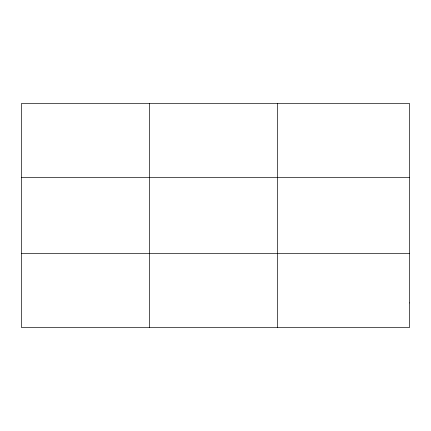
<?xml version="1.0" encoding="UTF-8"?>
<svg xmlns="http://www.w3.org/2000/svg" width="431" height="431" viewBox="0 0 431 431"><rect width="100%" height="100%" fill="white"/><g stroke="black" fill="none" stroke-linecap="round" stroke-linejoin="round"><path stroke-width="0.65" d="M149.557 103.413L149.557 327.587M277.564 103.413L277.564 327.587M21.55 177.389L409.45 177.389M21.55 253.611L409.45 253.611M409.45 302.928L409.45 327.587L21.55 327.587L21.55 103.413L409.45 103.413L409.45 302.928"/></g></svg>
